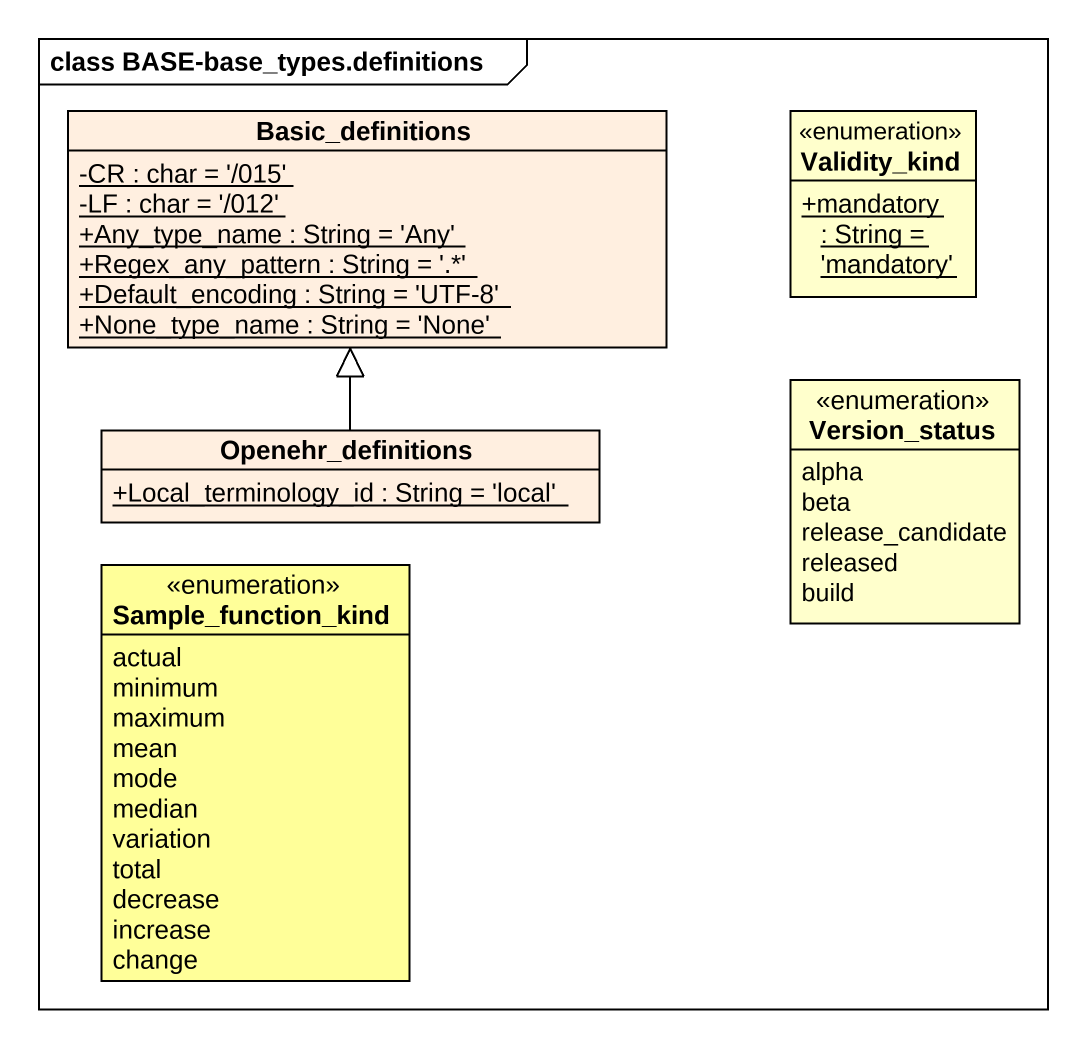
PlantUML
@startuml
mainframe class BASE-base_types.definitions
hide circle
hide empty members
skinparam classAttributeIconSize 0
class Basic_definitions #FFEFE0 {
  {static} -CR : char = '/015'
  {static} -LF : char = '/012'
  {static} +Any_type_name : String = 'Any'
  {static} +Regex_any_pattern : String = '.*'
  {static} +Default_encoding : String = 'UTF-8'
  {static} +None_type_name : String = 'None'
}
enum Validity_kind #FFFFCC {
  {static} +mandatory : String = 'mandatory'
}
enum Version_status #FFFFCC {
  alpha
  beta
  release_candidate
  released
  build
}
class Openehr_definitions #FFEFE0 {
  {static} +Local_terminology_id : String = 'local'
}
enum Sample_function_kind #FFFF99 {
  actual
  minimum
  maximum
  mean
  mode
  median
  variation
  total
  decrease
  increase
  change
}
Openehr_definitions -up-|> Basic_definitions
@enduml
